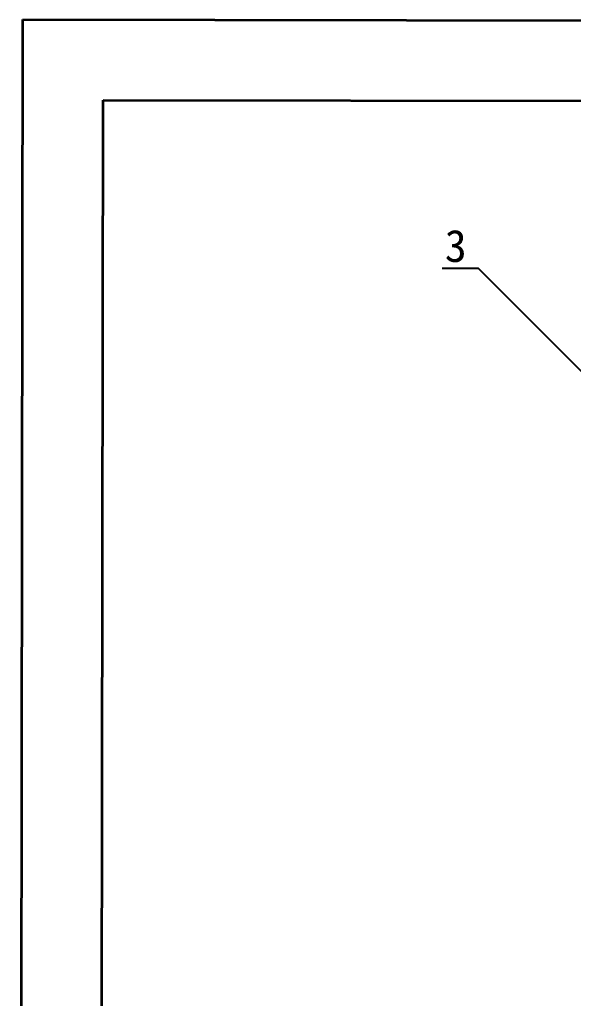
# Model space of a CAD drawing. Header units: millimetres. Extents: x 747 to 1827, y 470 to 2062.
# Drawn here: x 746.6 to 884.3, y 821.7 to 1064.9 of the extents above; entities that cross this region are included whole.
import ezdxf
from ezdxf import colors
from ezdxf.entities.mleader import LeaderData, LeaderLine
from ezdxf.math import Vec2, Vec3

# ---------------------------------------------------------------- set-up
doc = ezdxf.new("R2010")
doc.units = ezdxf.units.MM
doc.layers.get('0').update_dxf_attribs({"lineweight": 35})
doc.layers.add('标注层', color=4, linetype='Continuous', lineweight=18)

msp = doc.modelspace()

# ---------------------------------------------------------------- linework, layer by layer
at = {"lineweight": 35}
for p, q in [((746.597, 469.784), (747.426, 1064.926)), ((747.426, 1064.926), (1567.569, 1063.784)), ((766.625, 489.784), (767.398, 1044.898)), ((767.398, 1044.898), (1567.541, 1043.784))]:
    msp.add_line(p, q, dxfattribs=at)

# ---------------------------------------------------------------- leaders
at = {"layer": '标注层', "lineweight": 18}
ml = msp.add_multileader_mtext('Standard', dxfattribs=at)
ml.set_content('3', color=256)
ml.set_leader_properties()
ml.build(insert=Vec2(0, 0))
ml.multileader.update_dxf_attribs({"text_left_attachment_type": 6, "text_right_attachment_type": 6, "text_top_attachment_type": 10, "text_bottom_attachment_type": 10, "dogleg_length": 0.36, "arrow_head_size": 2.668})
ctx = ml.context
ctx.base_point, ctx.char_height, ctx.arrow_head_size, ctx.landing_gap_size, ctx.plane_origin = Vec3(849.725, 1003.105), 8.004, 2.668, 2.668, Vec3(926.839, 936.903)
ctx.left_attachment, ctx.right_attachment, ctx.top_attachment, ctx.bottom_attachment, ctx.text_align_type = 6, 6, 10, 10, 2
notes = []
notes.append((ctx, [(0, (1, 1, 0), (860.637, 1003.105), (-1, 0), 0.24, [(0, [(926.839, 936.903)], 0, [])])]))
ctx.mtext.insert, ctx.mtext.alignment, ctx.mtext.flow_direction = Vec3(857.729, 1012.71), 3, 5
for ctx, leaders in notes:
    for number, flags, end, landing, length, lines in leaders:
        leader = LeaderData()
        leader.index, (leader.has_last_leader_line, leader.has_dogleg_vector, leader.attachment_direction) = number, flags
        leader.last_leader_point, leader.dogleg_vector, leader.dogleg_length = Vec3(end), Vec3(landing), length
        for number, points, colour, breaks in lines:
            line = LeaderLine()
            line.index, line.vertices, line.color, line.breaks = number, Vec3.list(points), colors.encode_raw_color(colour), breaks
            leader.lines.append(line)
        ctx.leaders.append(leader)

doc.saveas('drawing.dxf')
